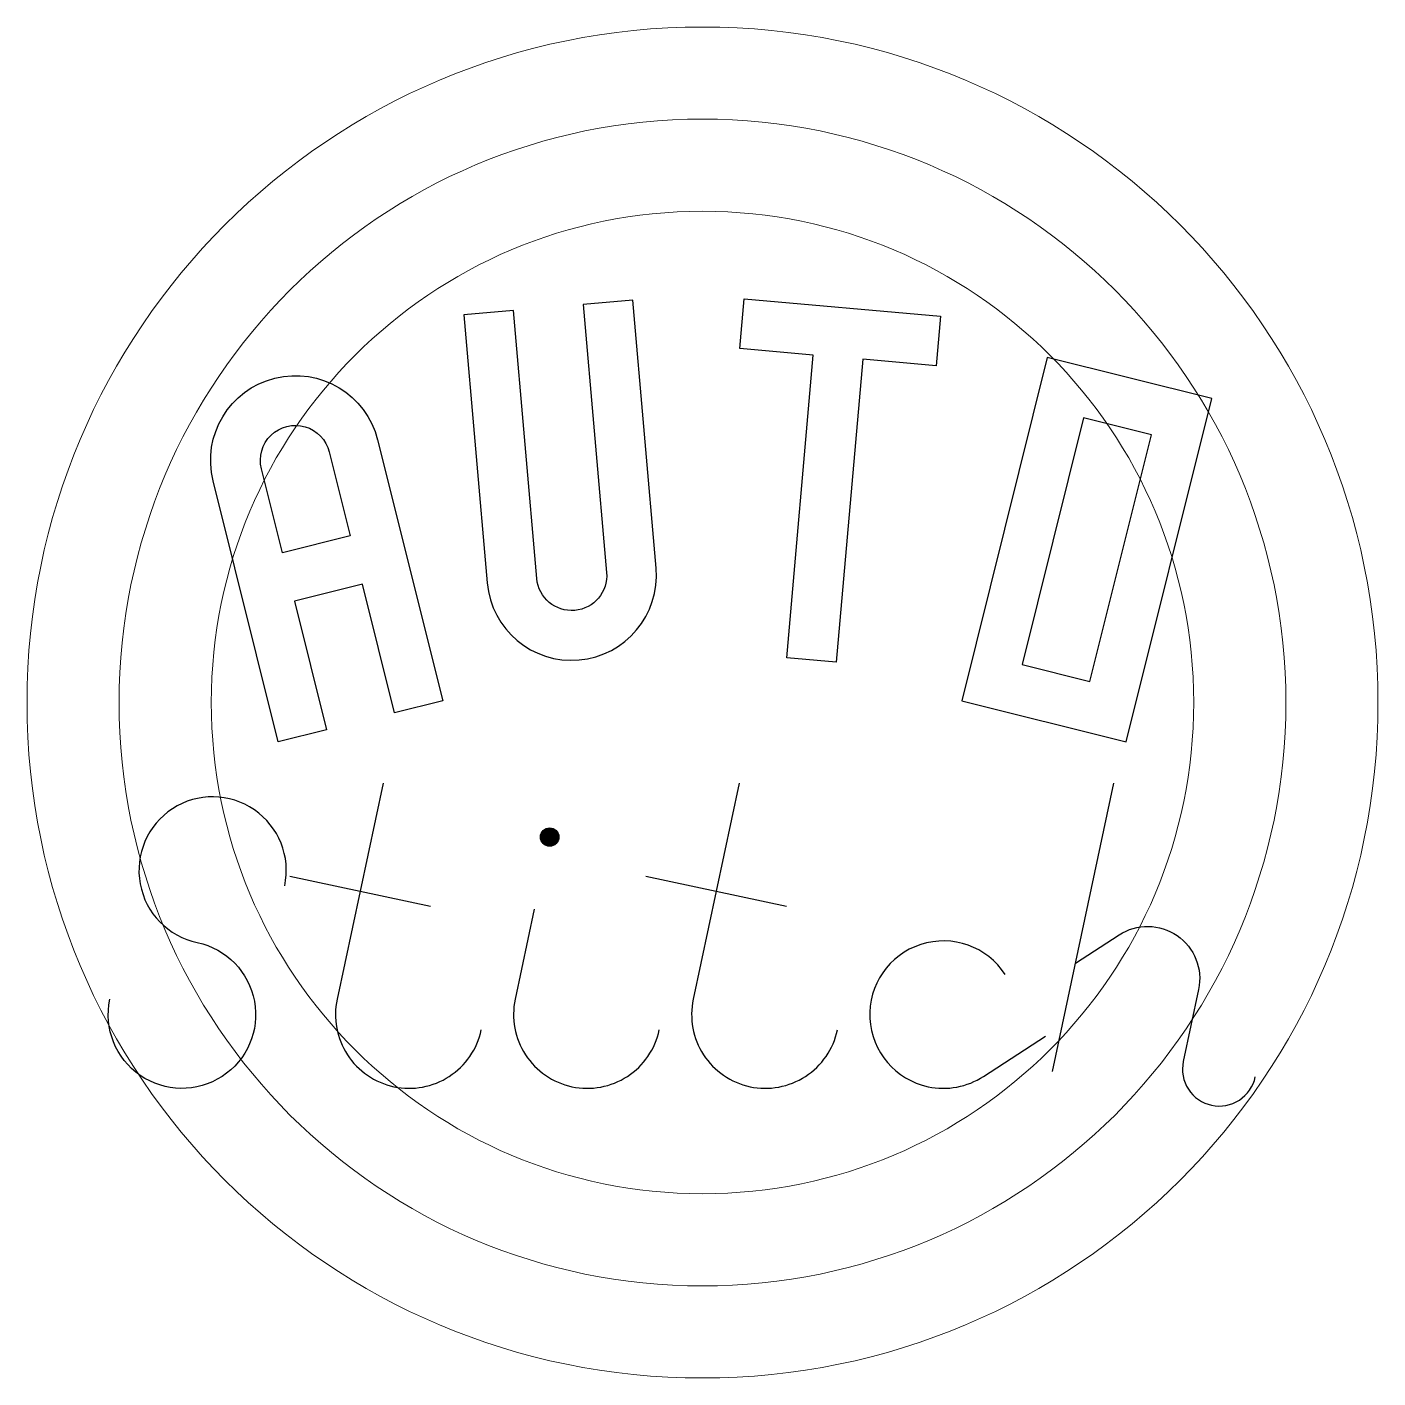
# Model space of a CAD drawing. Header units: millimetres. Extents: x 351 to 571, y -103 to 117.
import ezdxf

# ---------------------------------------------------------------- set-up
doc = ezdxf.new("R2010")
doc.units = ezdxf.units.MM
doc.layers.add('SHOWCASE_CIRCLES', color=7, linetype='Continuous')
doc.layers.add('SHOWCASE_PATTERN', color=7, linetype='Continuous')
doc.layers.add('SHOWCASE_GUIDES', color=8, linetype='Continuous', plot=False)

msp = doc.modelspace()

# ---------------------------------------------------------------- linework, layer by layer
at = {"layer": 'SHOWCASE_CIRCLES', "lineweight": 13}
for radius in [110, 95, 80]:
    msp.add_circle((461, 7.07), radius, dxfattribs=at)
at = {"layer": 'SHOWCASE_GUIDES'}
for points in [[(467.78, 72.78), (499.76, 69.98), (499.05, 61.91), (487.1, 62.96), (482.78, 13.65), (474.72, 14.35), (479.03, 63.66), (467.08, 64.71)], [(503.21, 7.34), (529.99, 0.66), (543.92, 56.55), (517.14, 63.23)], [(513.03, 13.24), (524.09, 10.48), (534.11, 50.65), (523.04, 53.41)]]:
    msp.add_lwpolyline(points, close=True, dxfattribs=at)
for points in [[(422.13, 70.18), (425.95, 26.54, 1), (453.44, 28.95), (449.63, 72.58), (441.56, 71.88), (445.38, 28.24, -1), (434.02, 27.25), (430.2, 70.88)], [(391.91, 0.66), (381.31, 43.16, -1), (408.09, 49.84), (418.69, 7.34), (410.83, 5.38), (405.61, 26.34), (394.54, 23.58), (399.77, 2.62)], [(392.58, 31.44), (389.17, 45.12, -1), (400.23, 47.88), (403.65, 34.2)]]:
    msp.add_lwpolyline(points, format="xyb", close=True, dxfattribs=at)
for points in [[(408.98, -6.05), (401.49, -41.26, 0.414214), (410.74, -55.49, 0.414214), (424.97, -46.25)], [(466.98, -6.05), (459.49, -41.26, 0.414214), (468.74, -55.49, 0.414214), (482.97, -46.25)], [(392.96, -22.78, 2.414214), (378.73, -32.02, -2.414214), (364.49, -41.26)], [(433.61, -26.59), (430.49, -41.26, 0.414214), (439.74, -55.49, 0.414214), (453.97, -46.25)], [(521.74, -35.39), (528.86, -30.77, -0.668179), (541.78, -39.65), (539.29, -51.39, 0.414214), (543.91, -58.51, 0.414214), (551.02, -53.89)], [(510.3, -37.22, 1.496606), (497.74, -55.49, 0.198912), (506.77, -53.82), (516.83, -47.29)]]:
    msp.add_lwpolyline(points, format="xyb", dxfattribs=at)
for points in [[(518, -53), (527.98, -6.05)], [(393.79, -21.22), (416.68, -26.09)], [(451.79, -21.22), (474.68, -26.09)]]:
    msp.add_lwpolyline(points, dxfattribs=at)
at = {"layer": 'SHOWCASE_PATTERN', "color": 7, "lineweight": 0, "const_width": 1.5}
msp.add_lwpolyline([(435.36, -14.85, 1), (436.86, -14.85, 1)], format="xyb", close=True, dxfattribs=at)
at = {"layer": 'SHOWCASE_PATTERN'}
msp.add_circle((436.11, -14.85), 1.5, dxfattribs=at)

doc.saveas('drawing.dxf')
